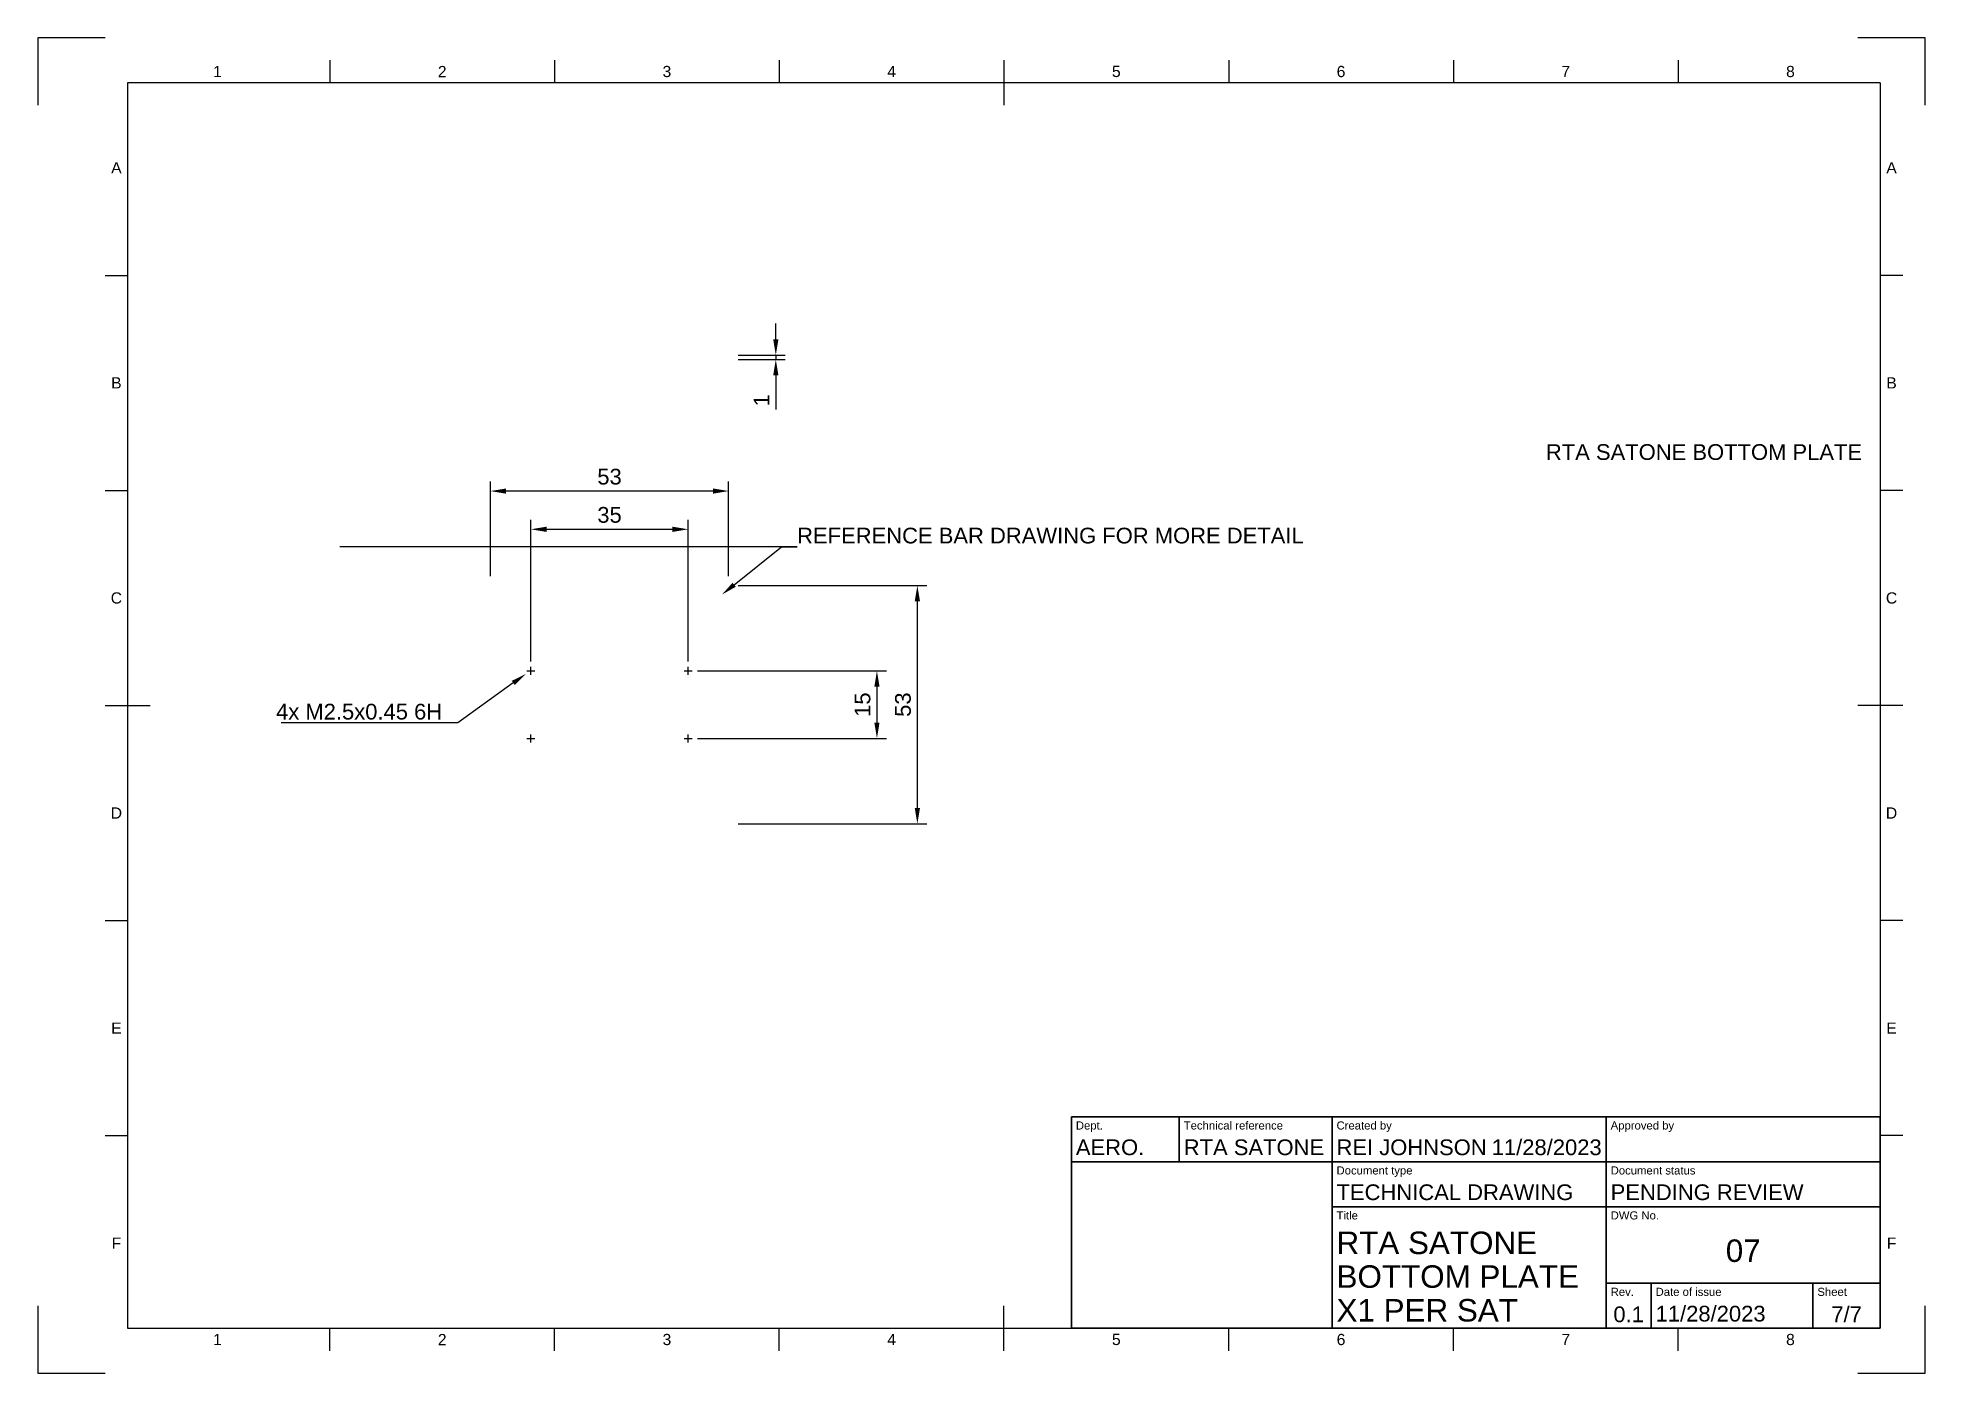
# Paper-space layout 'Sheet1' of a CAD drawing. Header units: millimetres. Extents: x 0 to 420, y 0 to 297.
import ezdxf
from ezdxf import colors
from ezdxf.entities.mleader import LeaderData, LeaderLine
from ezdxf.enums import TextEntityAlignment as Align
from ezdxf.math import Vec2, Vec3

# ---------------------------------------------------------------- set-up
doc = ezdxf.new("R2010")
doc.units = ezdxf.units.MM
doc.header["$LTSCALE"] = 0.75
doc.linetypes.add('CENTER2', pattern=[28.575, 19.05, -3.175, 3.175, -3.175])
for name, color, linetype, lineweight in [('BORDER', 7, 'Continuous', 25), ('FD_Dimensions', 7, 'Continuous', 25), ('Hole Notes', 7, 'Continuous', 25), ('Leaders', 7, 'Continuous', 25), ('Notes', 7, 'Continuous', 25), ('Smart Centers', 7, 'CENTER2', 25), ('TITLEBLOCK', 7, 'Continuous', 35)]:
    doc.layers.add(name, color=color, linetype=linetype, lineweight=lineweight)
doc.styles.add('FusionTitle', font='arial.ttf')
doc.styles.get("Standard").update_dxf_attribs({"font": 'arial.ttf'})
doc.dimstyles.new('Dim-ISO-25', dxfattribs={"dimtxt": 3.5, "dimasz": 3.5, "dimexe": 2.1, "dimexo": 2.1, "dimgap": 1.4, "dimtad": 1, "dimzin": 12, "dimdsep": 46, "dimtxsty": 'Standard', "dimcen": 0, "dimazin": 3, "dimtp": 0.1, "dimtm": 0.1, "dimtfac": 0.714286, "dimtmove": 0, "dimatfit": 3, "dimfxl": 1, "dimtzin": 12, "dimarcsym": 0})

# ---------------------------------------------------------------- blocks, each defined once
blk = doc.blocks.new('ISO_A3_SHEET')
at = {"layer": 'BORDER'}
for p, q in [((65, 292), (65, 287)), ((115, 292), (115, 287)), ((165, 292), (165, 287)), ((215, 292), (215, 282)), ((265, 292), (265, 287)), ((315, 292), (315, 287)), ((365, 292), (365, 287)), ((410, 287), (20, 287)), ((20, 287), (20, 10)), ((410, 287), (410, 10)), ((15, 244.16666), (20, 244.16666)), ((415, 244.16666), (410, 244.16666)), ((15, 196.33333), (20, 196.33333)), ((415, 196.33333), (410, 196.33333)), ((15, 148.5), (25, 148.5)), ((415, 148.5), (405, 148.5)), ((15, 100.66667), (20, 100.66667)), ((415, 100.66667), (410, 100.66667)), ((15, 52.83334), (20, 52.83334)), ((415, 52.83334), (410, 52.83334)), ((215, 5), (215, 15)), ((20, 10), (410, 10)), ((65, 5), (65, 10)), ((115, 5), (115, 10)), ((165, 5), (165, 10)), ((265, 5), (265, 10)), ((315, 5), (315, 10)), ((365, 5), (365, 10))]:
    blk.add_line(p, q, dxfattribs=at)
at = {"layer": 'Defpoints'}
for p, q in [((15, 297), (0, 297)), ((0, 297), (0, 282)), ((420, 297), (405, 297)), ((420, 282), (420, 297)), ((0, 15), (0, 0)), ((420, 0), (420, 15)), ((0, 0), (15, 0)), ((405, 0), (420, 0))]:
    blk.add_line(p, q, dxfattribs=at)
at = {"layer": 'BORDER', "style": 'FusionTitle'}
for s, p in [('1', (40, 289.5)), ('2', (90, 289.5)), ('3', (140, 289.5)), ('4', (190, 289.5)), ('5', (240, 289.5)), ('6', (290, 289.5)), ('7', (340, 289.5)), ('8', (390, 289.5)), ('A', (17.5, 268.08333)), ('A', (412.5, 268.08333)), ('B', (17.5, 220.25)), ('B', (412.5, 220.25)), ('C', (17.5, 172.41667)), ('C', (412.5, 172.41667)), ('D', (17.5, 124.58334)), ('D', (412.5, 124.58334)), ('E', (17.5, 76.75001)), ('E', (412.5, 76.75001)), ('F', (17.5, 28.91668)), ('F', (412.5, 28.91668)), ('1', (40, 7.5)), ('2', (90, 7.5)), ('3', (140, 7.5)), ('4', (190, 7.5)), ('5', (240, 7.5)), ('6', (290, 7.5)), ('7', (340, 7.5)), ('8', (390, 7.5))]:
    blk.add_text(s, height=2.5, dxfattribs=at).set_placement(p, align=Align.MIDDLE)
blk = doc.blocks.new('ISO_TITLEBLOCK')
at = {"layer": 'TITLEBLOCK'}
for p, q in [((0, 47), (-180, 47)), ((-180, 47), (-180, 0)), ((-156, 37), (-156, 47)), ((-122, 0), (-122, 47)), ((-61, 0), (-61, 47)), ((0, 0), (0, 47)), ((-180, 37), (0, 37)), ((-122, 27), (0, 27)), ((-61, 10), (0, 10)), ((-51, 0), (-51, 10)), ((-15, 0), (-15, 10)), ((-180, 0), (0, 0))]:
    blk.add_line(p, q, dxfattribs=at)
at = {"layer": 'TITLEBLOCK', "style": 'FusionTitle'}
for s, p in [('Dept.', (-179, 46)), ('Technical reference', (-155, 46)), ('Created by', (-121, 46)), ('Approved by', (-60, 46)), ('Document type', (-121, 36)), ('Document status', (-60, 36)), ('Title', (-121, 26)), ('DWG No.', (-60, 26)), ('Rev.', (-60, 9)), ('Date of issue', (-50, 9)), ('Sheet', (-14, 9))]:
    blk.add_text(s, height=1.8, dxfattribs=at).set_placement(p, align=Align.TOP_LEFT)
for tag, height, p in [('DEPT', 3.5, (-179, 42)), ('TECHNICAL_REFERENCE', 3.5, (-155, 42)), ('CREATED_BY', 3.5, (-121, 42)), ('APPROVED_BY', 3.5, (-60, 42)), ('DOCUMENT_TYPE', 3.5, (-121, 32)), ('DOCUMENT_STATUS', 3.5, (-60, 32)), ('TITLE_1', 5, (-121, 21.5)), ('TITLE_2', 5, (-121, 14)), ('TITLE_3', 5, (-121, 6.5)), ('DATE_OF_ISSUE', 3.5, (-50, 5))]:
    blk.add_attdef(tag, text='', height=height, dxfattribs=at).set_placement(p, align=Align.TOP_LEFT)
for tag, p in [('CREATED_DATE', (-62, 42)), ('APPROVED_DATE', (-0.99, 42))]:
    blk.add_attdef(tag, text='', height=3.5, dxfattribs=at).set_placement(p, align=Align.TOP_RIGHT)
for tag, height, p in [('DRAWING_NUMBER', 5, (-30.5, 19.75)), ('REV', 3.5, (-56, 4.85)), ('SHEET', 3.5, (-7.5, 4.85))]:
    blk.add_attdef(tag, text='', height=height, dxfattribs=at).set_placement(p, align=Align.TOP_CENTER)
blk = doc.blocks.new('*D23')
at = {"layer": 'Defpoints', "color": 0, "transparency": 16777216}
for p in [(153.73, 175.19), (195.73, 175.19), (153.73, 122.19)]:
    blk.add_point(p, dxfattribs=at)
at = {"layer": 'FD_Dimensions', "color": 0, "lineweight": -2, "transparency": 16777216}
for p, q in [((155.83, 175.19), (197.83, 175.19)), ((195.73, 125.69), (195.73, 171.69)), ((155.83, 122.19), (197.83, 122.19))]:
    blk.add_line(p, q, dxfattribs=at)
at = {"layer": 'FD_Dimensions', "color": 0, "transparency": 16777216}
for points in [[(195.15, 171.69), (196.31, 171.69), (195.73, 175.19)], [(195.15, 125.69), (196.31, 125.69), (195.73, 122.19)]]:
    blk.add_solid(points, dxfattribs=at)
at = {"layer": 'FD_Dimensions', "color": 0, "transparency": 16777216, "insert": (192.54, 148.69), "char_height": 3.5, "attachment_point": 5, "rotation": 90}
blk.add_mtext('53', dxfattribs=at)
blk = doc.blocks.new('*D24')
at = {"layer": 'Defpoints', "color": 0, "transparency": 16777216}
for p in [(153.73, 226.43), (153.73, 225.43), (164.23, 225.43)]:
    blk.add_point(p, dxfattribs=at)
at = {"layer": 'FD_Dimensions', "color": 0, "lineweight": -2, "transparency": 16777216}
for p, q in [((164.23, 229.93), (164.23, 233.43)), ((155.83, 226.43), (166.33, 226.43)), ((155.83, 225.43), (166.33, 225.43)), ((164.23, 226.43), (164.23, 225.43)), ((164.23, 221.93), (164.23, 214.34))]:
    blk.add_line(p, q, dxfattribs=at)
at = {"layer": 'FD_Dimensions', "color": 0, "transparency": 16777216}
for points in [[(163.65, 229.93), (164.81, 229.93), (164.23, 226.43)], [(163.65, 221.93), (164.81, 221.93), (164.23, 225.43)]]:
    blk.add_solid(points, dxfattribs=at)
at = {"layer": 'FD_Dimensions', "color": 0, "transparency": 16777216, "insert": (161.07, 216.38), "char_height": 3.5, "attachment_point": 5, "rotation": 90}
blk.add_mtext('1', dxfattribs=at)
blk = doc.blocks.new('*D25')
at = {"layer": 'Defpoints', "color": 0, "transparency": 16777216}
for p in [(100.73, 196.19), (100.73, 175.19), (153.73, 175.19)]:
    blk.add_point(p, dxfattribs=at)
at = {"layer": 'FD_Dimensions', "color": 0, "lineweight": -2, "transparency": 16777216}
for p, q in [((100.73, 177.29), (100.73, 198.29)), ((153.73, 177.29), (153.73, 198.29)), ((150.23, 196.19), (104.23, 196.19))]:
    blk.add_line(p, q, dxfattribs=at)
at = {"layer": 'FD_Dimensions', "color": 0, "transparency": 16777216}
for points in [[(104.23, 196.77), (104.23, 195.6), (100.73, 196.19)], [(150.23, 196.77), (150.23, 195.6), (153.73, 196.19)]]:
    blk.add_solid(points, dxfattribs=at)
at = {"layer": 'FD_Dimensions', "color": 0, "transparency": 16777216, "insert": (127.23, 199.37), "char_height": 3.5, "attachment_point": 5}
blk.add_mtext('53', dxfattribs=at)
blk = doc.blocks.new('*U26')
at = {"layer": 'Smart Centers', "color": 0, "linetype": 'Continuous', "ltscale": 0.75, "transparency": 16777216}
for p, q in [((-0.89, 0), (0.89, 0)), ((0, -0.89), (0, 0.89))]:
    blk.add_line(p, q, dxfattribs=at)
blk = doc.blocks.new('*U27')
at = {"layer": 'Smart Centers', "color": 0, "linetype": 'Continuous', "ltscale": 0.75, "transparency": 16777216}
for p, q in [((-0.89, 0), (0.89, 0)), ((0, -0.89), (0, 0.89))]:
    blk.add_line(p, q, dxfattribs=at)
blk = doc.blocks.new('*U28')
at = {"layer": 'Smart Centers', "color": 0, "linetype": 'Continuous', "ltscale": 0.75, "transparency": 16777216}
for p, q in [((-0.89, 0), (0.89, 0)), ((0, -0.89), (0, 0.89))]:
    blk.add_line(p, q, dxfattribs=at)
blk = doc.blocks.new('*U29')
at = {"layer": 'Smart Centers', "color": 0, "linetype": 'Continuous', "ltscale": 0.75, "transparency": 16777216}
for p, q in [((-0.89, 0), (0.89, 0)), ((0, -0.89), (0, 0.89))]:
    blk.add_line(p, q, dxfattribs=at)
blk = doc.blocks.new('*D30')
at = {"layer": 'Defpoints', "color": 0, "transparency": 16777216}
for p in [(144.73, 156.19), (144.73, 141.19), (186.73, 141.19)]:
    blk.add_point(p, dxfattribs=at)
at = {"layer": 'FD_Dimensions', "color": 0, "lineweight": -2, "transparency": 16777216}
for p, q in [((146.83, 156.19), (188.83, 156.19)), ((186.73, 152.69), (186.73, 144.69)), ((146.83, 141.19), (188.83, 141.19))]:
    blk.add_line(p, q, dxfattribs=at)
at = {"layer": 'FD_Dimensions', "color": 0, "transparency": 16777216}
for points in [[(186.15, 152.69), (187.31, 152.69), (186.73, 156.19)], [(186.15, 144.69), (187.31, 144.69), (186.73, 141.19)]]:
    blk.add_solid(points, dxfattribs=at)
at = {"layer": 'FD_Dimensions', "color": 0, "transparency": 16777216, "insert": (183.54, 148.69), "char_height": 3.5, "attachment_point": 5, "rotation": 90}
blk.add_mtext('15', dxfattribs=at)
blk = doc.blocks.new('*D31')
at = {"layer": 'Defpoints', "color": 0, "transparency": 16777216}
for p in [(144.73, 187.69), (109.73, 156.19), (144.73, 156.19)]:
    blk.add_point(p, dxfattribs=at)
at = {"layer": 'FD_Dimensions', "color": 0, "lineweight": -2, "transparency": 16777216}
for p, q in [((109.73, 158.29), (109.73, 189.79)), ((144.73, 158.29), (144.73, 189.79)), ((113.23, 187.69), (141.23, 187.69))]:
    blk.add_line(p, q, dxfattribs=at)
at = {"layer": 'FD_Dimensions', "color": 0, "transparency": 16777216}
for points in [[(113.23, 188.27), (113.23, 187.1), (109.73, 187.69)], [(141.23, 188.27), (141.23, 187.1), (144.73, 187.69)]]:
    blk.add_solid(points, dxfattribs=at)
at = {"layer": 'FD_Dimensions', "color": 0, "transparency": 16777216, "insert": (127.23, 190.87), "char_height": 3.5, "attachment_point": 5}
blk.add_mtext('35', dxfattribs=at)

psp = doc.layouts.new('Sheet1')

# ---------------------------------------------------------------- block references
at = {"layer": 'BORDER'}
psp.add_blockref('ISO_A3_SHEET', (0, 0), dxfattribs=at)
at = {"layer": 'Smart Centers', "ltscale": 0.75}
for name, p in [('*U26', (109.732, 156.186)), ('*U27', (144.732, 156.186)), ('*U29', (109.732, 141.186)), ('*U28', (144.732, 141.186))]:
    psp.add_blockref(name, p, dxfattribs=at)
at = {"layer": 'TITLEBLOCK'}
psp.add_blockref('ISO_TITLEBLOCK', (410, 10), dxfattribs=at).add_auto_attribs({'DATE_OF_ISSUE': '11/28/2023', 'REV': '0.1', 'TITLE_3': 'X1 PER SAT', 'DOCUMENT_STATUS': 'PENDING REVIEW', 'DOCUMENT_TYPE': 'TECHNICAL DRAWING', 'CREATED_DATE': '11/28/2023', 'SHEET': '7/7', 'TITLE_2': 'BOTTOM PLATE', 'DRAWING_NUMBER': '07', 'TITLE_1': 'RTA SATONE', 'CREATED_BY': 'REI JOHNSON', 'TECHNICAL_REFERENCE': 'RTA SATONE', 'DEPT': 'AERO.'})

# ---------------------------------------------------------------- texts
at = {"layer": 'Notes', "insert": (335.587, 206.617), "char_height": 3.5, "attachment_point": 1}
psp.add_mtext_dynamic_manual_height_columns('RTA SATONE BOTTOM PLATE', width=71.97735, gutter_width=17.5, heights=[0], dxfattribs=at)

# ---------------------------------------------------------------- dimensions: what is measured, and where the dimension line sits
at = {"layer": 'FD_Dimensions'}
for p1, p2, distance, picture, middle in [((153.732, 226.427), (153.732, 225.427), 10.5, '*D24', (161.074, 216.382)), ((153.732, 175.186), (100.732, 175.186), -21, '*D25', (127.232, 199.375)), ((109.732, 156.186), (144.732, 156.186), 31.5, '*D31', (127.232, 190.875)), ((153.732, 122.186), (153.732, 175.186), -42, '*D23', (192.543, 148.686)), ((144.732, 156.186), (144.732, 141.186), 42, '*D30', (183.545, 148.686))]:
    dim = psp.add_aligned_dim(p1=p1, p2=p2, distance=distance, dimstyle='Dim-ISO-25', override={"dimlfac": -1, "dimclrd": 0, "dimclre": 0}, dxfattribs=at)
    dim.commit()
    dim.dimension.update_dxf_attribs({"geometry": picture, "text_midpoint": middle})

# ---------------------------------------------------------------- leaders
at = {"layer": 'Hole Notes'}
ml = psp.add_multileader_mtext('Standard', dxfattribs=at)
ml.set_content('4x M2.5x0.45 6H', color=256)
ml.set_leader_properties()
ml.build(insert=Vec2(0, 0))
ml.multileader.update_dxf_attribs({"text_left_attachment_type": 5, "text_right_attachment_type": 5, "dogleg_length": 3.5, "arrow_head_size": 3.5})
ctx = ml.context
ctx.base_point, ctx.char_height, ctx.arrow_head_size, ctx.landing_gap_size, ctx.plane_origin = Vec3(53.482, 144.668), 3.5, 3.5, 0, Vec3(108.668, 155.559)
ctx.left_attachment, ctx.right_attachment, ctx.text_align_type = 5, 5, 2
notes = []
notes.append((ctx, [(0, (1, 1, 0), (93.489, 144.668), (-1, 0), 3.5, [(0, [(108.668, 155.559)], 0, [])])]))
ctx.mtext.insert, ctx.mtext.alignment, ctx.mtext.flow_direction = Vec3(89.989, 148.882), 3, 5
at = {"layer": 'Leaders'}
ml = psp.add_multileader_mtext('Standard', dxfattribs=at)
ml.set_content('REFERENCE BAR DRAWING FOR MORE DETAIL', color=256)
ml.set_leader_properties()
ml.build(insert=Vec2(0, 0))
ml.multileader.update_dxf_attribs({"text_left_attachment_type": 5, "text_right_attachment_type": 5, "dogleg_length": 3.5, "arrow_head_size": 3.5})
ctx = ml.context
ctx.base_point, ctx.char_height, ctx.arrow_head_size, ctx.landing_gap_size, ctx.plane_origin = Vec3(168.97, 183.778), 3.5, 3.5, 0, Vec3(152.232, 173.158)
ctx.left_attachment, ctx.right_attachment = 5, 5
notes.append((ctx, [(0, (1, 1, 0), (165.47, 183.778), (1, 0), 3.5, [(0, [(152.232, 173.158)], 0, [])])]))
ctx.mtext.insert, ctx.mtext.flow_direction = Vec3(168.97, 188.04), 5
for ctx, leaders in notes:
    for number, flags, end, landing, length, lines in leaders:
        leader = LeaderData()
        leader.index, (leader.has_last_leader_line, leader.has_dogleg_vector, leader.attachment_direction) = number, flags
        leader.last_leader_point, leader.dogleg_vector, leader.dogleg_length = Vec3(end), Vec3(landing), length
        for number, points, colour, breaks in lines:
            line = LeaderLine()
            line.index, line.vertices, line.color, line.breaks = number, Vec3.list(points), colors.encode_raw_color(colour), breaks
            leader.lines.append(line)
        ctx.leaders.append(leader)

doc.saveas('drawing.dxf')
